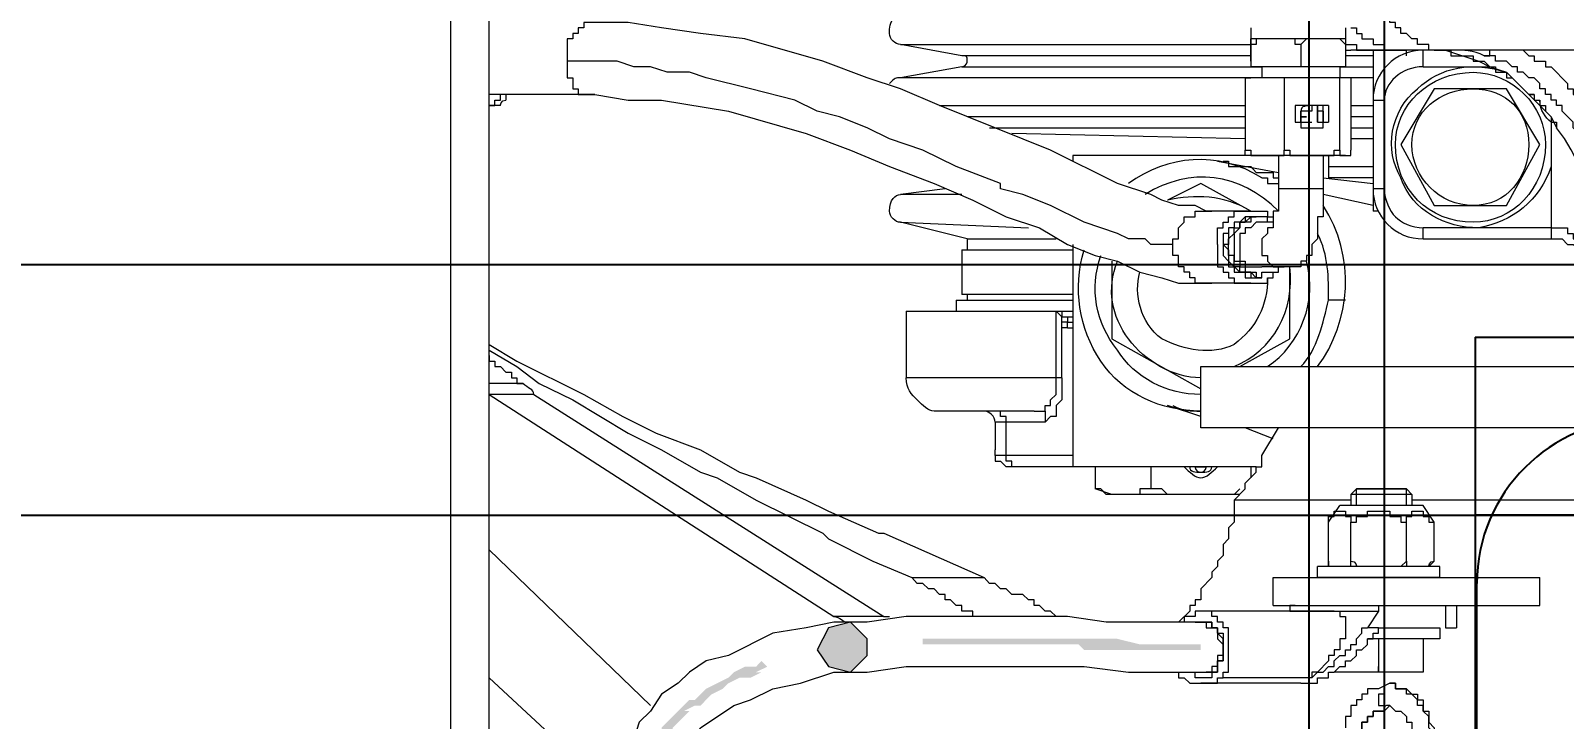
# Model space of a CAD drawing. Header units: millimetres. Extents: x 25083 to 52777, y 24772 to 45779.
# Drawn here: x 39033.2 to 39135.7, y 33398.2 to 33444.3 of the extents above; entities that cross this region are included whole.
import ezdxf

# ---------------------------------------------------------------- set-up
doc = ezdxf.new("R2010")
doc.units = ezdxf.units.MM
doc.layers.add('小车', color=7, linetype='Continuous')
doc.styles.get("Standard").update_dxf_attribs({"font": ''})
doc.styles.get('Standard').set_extended_font_data('SimSun')
doc.dimstyles.new('15', dxfattribs={"dimtxt": 15, "dimasz": 10, "dimexe": 2, "dimexo": 1, "dimgap": 1, "dimtad": 1, "dimdsep": 46, "dimtxsty": 'Standard', "dimcen": 2.5, "dimadec": 0, "dimazin": 0, "dimtfac": 1, "dimtmove": 2, "dimatfit": 3, "dimfxl": 1, "dimtolj": 1, "dimarcsym": 0})
doc.dimstyles.new('ISO-25', dxfattribs={"dimtxt": 2.5, "dimasz": 2.5, "dimexe": 1.25, "dimexo": 0.625, "dimtad": 1, "dimtxsty": 'Standard', "dimcen": 2.5, "dimadec": 0, "dimazin": 0, "dimtfac": 1, "dimtmove": 0, "dimatfit": 3, "dimfxl": 1, "dimarcsym": 0})

# ---------------------------------------------------------------- blocks, each defined once
blk = doc.blocks.new('A$C6E4F4F8B')
at = {"color": 6, "ltscale": 15}
blk.add_line((123.2, 6.08), (123.2, 63.92), dxfattribs=at)
for p, q in [((135.1, 63.92), (135.1, 6.08)), ((157.05, 6.2), (139.67, 6.2)), ((0, 0), (197.2, 0))]:
    blk.add_line(p, q)
at = {"color": 1}
for p in [(123.2, 6.08), (133.2, 6.08)]:
    blk.add_line(p, (173.2, 6.08), dxfattribs=at)
blk.add_arc((139.67, 17.17), 10.97, 180, 270)
blk = doc.blocks.new('*D925')
at = {"color": 0, "lineweight": -2}
for p, q in [((29677.86, 34881.66), (29677.86, 32448.29)), ((40733.02, 34757.65), (40733.02, 32448.29)), ((29680.36, 32449.54), (40730.52, 32449.54))]:
    blk.add_line(p, q, dxfattribs=at)
at = {"color": 0}
for points in [[(29680.36, 32449.96), (29680.36, 32449.13), (29677.86, 32449.54)], [(40730.52, 32449.13), (40730.52, 32449.96), (40733.02, 32449.54)]]:
    blk.add_solid(points, dxfattribs=at)
at = {"layer": 'DEFPOINTS', "color": 0}
for p in [(29677.86, 34882.29), (40733.02, 34758.27), (40733.02, 32449.54)]:
    blk.add_point(p, dxfattribs=at)
at = {"color": 0, "insert": (35205.44, 32451.63), "char_height": 2.5, "attachment_point": 5}
blk.add_mtext('11055,15', dxfattribs=at)
blk = doc.blocks.new('zw$D2F4')
h = blk.add_hatch(color=7)
edge = h.paths.add_edge_path(flags=0)
edge.add_spline(control_points=[(215.76, 415.55), (215.76, 415.55), (216.87, 415.55), (216.87, 415.55), (216.87, 415.55), (217.25, 415.18), (217.25, 415.18), (217.25, 415.18), (217.62, 415.18), (217.62, 415.18), (217.62, 415.18), (217.99, 414.81), (217.99, 414.81), (217.99, 414.81), (218.36, 414.81), (218.36, 414.81), (218.36, 414.81), (219.47, 413.69), (219.47, 413.69), (219.47, 413.69), (219.47, 414.07), (219.47, 414.07), (219.47, 414.07), (219.84, 413.32), (219.84, 413.32), (219.84, 413.32), (219.84, 412.95), (219.84, 412.95), (219.84, 412.95), (219.84, 412.95), (219.84, 412.95), (219.84, 412.95), (220.59, 412.21), (220.59, 412.21), (220.59, 412.21), (220.96, 411.47), (220.96, 411.47), (220.96, 411.47), (221.33, 411.09), (221.33, 411.09), (221.33, 411.09), (221.7, 410.35), (221.7, 410.35), (221.7, 410.35), (221.7, 409.61), (221.7, 409.61), (221.7, 409.61), (222.07, 408.87), (222.07, 408.87), (222.07, 408.87), (222.07, 409.24), (222.07, 409.24), (222.07, 409.24), (222.44, 408.49), (222.44, 408.49), (222.44, 408.49), (222.82, 408.87), (222.82, 408.87), (222.82, 408.87), (222.44, 409.24), (222.44, 409.24), (222.44, 409.24), (222.44, 409.98), (222.44, 409.98), (222.44, 409.98), (222.07, 410.72), (222.07, 410.72), (222.07, 410.72), (221.7, 411.09), (221.7, 411.09), (221.7, 411.09), (220.96, 412.58), (220.96, 412.58), (220.96, 412.58), (220.22, 413.32), (220.22, 413.32), (220.22, 413.32), (220.22, 413.69), (220.22, 413.69), (220.22, 413.69), (218.36, 415.55), (218.36, 415.55), (218.36, 415.55), (217.99, 415.55), (217.99, 415.55), (217.99, 415.55), (217.62, 415.92), (217.62, 415.92), (217.62, 415.92), (216.5, 415.92), (216.5, 415.92), (216.5, 415.92), (216.13, 416.29), (216.13, 416.29), (216.13, 416.29), (215.76, 416.29), (215.76, 416.29), (215.76, 416.29), (215.76, 415.55), (215.76, 415.55), (215.76, 415.55), (215.76, 415.55), (215.76, 415.55)], knot_values=[0, 0, 0, 0, 1, 1, 1, 2, 2, 2, 3, 3, 3, 4, 4, 4, 5, 5, 5, 6, 6, 6, 7, 7, 7, 8, 8, 8, 9, 9, 9, 10, 10, 10, 11, 11, 11, 12, 12, 12, 13, 13, 13, 14, 14, 14, 15, 15, 15, 16, 16, 16, 17, 17, 17, 18, 18, 18, 19, 19, 19, 20, 20, 20, 21, 21, 21, 22, 22, 22, 23, 23, 23, 24, 24, 24, 25, 25, 25, 26, 26, 26, 27, 27, 27, 28, 28, 28, 29, 29, 29, 30, 30, 30, 31, 31, 31, 32, 32, 32, 33, 33, 33, 34, 34, 34, 34], degree=3, periodic=0)
edge = h.paths.add_edge_path(flags=0)
edge.add_spline(control_points=[(223.93, 398.1), (223.93, 398.1), (223.93, 387.7), (223.93, 387.7), (223.93, 387.7), (223.56, 387.33), (223.56, 387.33), (223.56, 387.33), (223.56, 379.53), (223.56, 379.53), (223.56, 379.53), (223.93, 379.53), (223.93, 379.53), (223.93, 379.53), (223.93, 383.61), (223.93, 383.61), (223.93, 383.61), (224.3, 385.1), (224.3, 385.1), (224.3, 385.1), (224.3, 398.1), (224.3, 398.1), (224.3, 398.1), (223.93, 398.1), (223.93, 398.1), (223.93, 398.1), (223.93, 398.1), (223.93, 398.1)], knot_values=[0, 0, 0, 0, 1, 1, 1, 2, 2, 2, 3, 3, 3, 4, 4, 4, 5, 5, 5, 6, 6, 6, 7, 7, 7, 8, 8, 8, 9, 9, 9, 9], degree=3, periodic=0)
h = blk.add_hatch(color=7)
h.dxf.hatch_style = 2
h.paths.add_polyline_path([(223.56, 405.15), (222.44, 404.41), (222.07, 402.92), (223.19, 401.81), (224.3, 401.81), (225.41, 402.92), (225.04, 404.41)])
at = {"color": 7, "lineweight": 5}
for points in [[(860.07, 429.66), (196.08, 429.66)], [(196.08, 427.06), (860.07, 427.06)], [(221.7, 427.06), (216.5, 421.49)], [(230.24, 427.06), (219.84, 416.29)], [(240.64, 427.06), (225.79, 404.04)], [(243.98, 427.06), (242.87, 425.21), (240.64, 420.75), (239.16, 418.15), (238.04, 415.92), (236.93, 412.95), (235.44, 410.35), (235.07, 409.24), (233.58, 405.9), (232.84, 404.41), (231.36, 401.07), (231.36, 400.7), (228.39, 394.01)], [(240.64, 424.09), (240.64, 427.06)], [(241.38, 424.83), (241.38, 427.06)], [(259.95, 426.32), (259.95, 427.06)], [(259.95, 427.06), (259.95, 426.69), (260.32, 426.69), (260.32, 426.32), (260.69, 426.32)], [(260.69, 426.32), (260.69, 427.06)], [(260.69, 420.01), (260.69, 426.32)], [(260.69, 425.95), (260.32, 425.95)], [(250.67, 381.39), (250.67, 382.87), (251.04, 383.24), (251.04, 384.36), (251.41, 385.1), (252.15, 387.33), (253.27, 389.56), (254.01, 391.41), (254.38, 392.9), (254.75, 392.9), (255.87, 395.87), (256.98, 398.1), (257.72, 400.32), (258.47, 401.81), (259.21, 403.67), (259.58, 405.15), (260.32, 406.64), (261.07, 409.61), (261.81, 412.58), (262.18, 413.69), (262.18, 415.18), (262.55, 416.29), (262.55, 417.41), (262.92, 418.52), (262.92, 421.86)], [(262.92, 421.86), (261.81, 421.86), (261.81, 421.49), (261.07, 421.49), (261.07, 421.12), (260.69, 421.12), (260.69, 420.01)], [(265.52, 420.01), (265.52, 420.75), (265.15, 420.75), (265.15, 421.12), (264.78, 421.12), (264.78, 421.49), (264.41, 421.49), (264.41, 421.86), (262.92, 421.86)], [(260.69, 420.01), (260.32, 417.78), (260.32, 415.55), (259.58, 411.09), (258.09, 405.9), (256.98, 402.92), (255.87, 400.32), (254.75, 397.35), (253.64, 394.75), (252.52, 392.53), (251.78, 390.3), (250.67, 388.44), (249.92, 386.58), (249.55, 385.1), (248.81, 383.61), (248.44, 382.13), (248.07, 381.01), (248.07, 378.79)], [(252.9, 378.79), (252.9, 379.16), (253.27, 379.9), (253.27, 381.01), (253.64, 382.13), (254.01, 382.87), (254.75, 385.1), (256.98, 389.56), (259.95, 396.98), (261.07, 399.58), (261.81, 401.81), (262.92, 404.78), (264.41, 409.98), (264.78, 412.95), (265.15, 415.55), (265.52, 417.78), (265.52, 420.01)], [(225.41, 379.53), (225.41, 385.84), (225.79, 388.44), (225.79, 399.21), (225.41, 401.81), (225.41, 404.04), (225.04, 405.9), (224.67, 408.12), (223.19, 411.09), (222.82, 412.58), (222.07, 413.69), (221.33, 414.44), (220.59, 415.55), (219.47, 416.29), (218.73, 417.04), (217.62, 417.41), (217.25, 417.41)], [(216.87, 414.07), (217.62, 413.32), (218.36, 412.95), (219.84, 410.72), (220.22, 409.61), (220.96, 408.12), (221.33, 406.27), (222.07, 404.04), (222.07, 401.81), (222.44, 399.21), (222.44, 387.33), (222.07, 384.36), (222.07, 379.53)], [(225.79, 400.7), (225.79, 404.04)], [(251.04, 395.13), (252.15, 399.58)], [(252.15, 399.58), (251.78, 391.04)], [(254.01, 395.5), (254.01, 399.58)], [(254.38, 396.61), (254.01, 399.58)], [(261.81, 375.44), (261.81, 399.58)], [(262.55, 395.5), (261.81, 399.58)], [(263.29, 395.5), (264.04, 399.58)], [(264.04, 399.58), (264.04, 376.19)], [(228.39, 398.84), (228.39, 394.01)], [(246.21, 399.21), (241.75, 399.21)], [(241.75, 388.81), (241.75, 399.21)], [(246.21, 399.21), (246.21, 388.07)], [(239.53, 390.67), (239.53, 397.35)], [(259.95, 396.98), (259.95, 376.56)], [(246.95, 395.87), (246.21, 395.87)], [(246.95, 395.87), (246.95, 388.07)], [(250.3, 395.5), (247.33, 395.5)], [(247.33, 388.07), (247.33, 395.5)], [(250.3, 395.5), (250.3, 388.07)], [(262.55, 395.5), (262.55, 375.44)], [(263.29, 376.19), (263.29, 395.5)], [(247.33, 395.13), (246.95, 395.13)], [(251.04, 395.13), (250.3, 395.13)], [(251.04, 395.13), (251.04, 389.18)], [(259.21, 376.56), (259.21, 395.13)], [(225.79, 389.18), (226.16, 389.56), (226.16, 389.93), (226.53, 390.3), (226.53, 390.67), (226.9, 390.67), (226.9, 391.04), (227.27, 391.41), (227.27, 392.16), (227.64, 392.53), (227.64, 392.9), (228.01, 393.27), (228.01, 393.64), (228.39, 394.01)], [(258.47, 393.64), (258.47, 376.56)], [(236.56, 393.27), (236.18, 393.27), (236.18, 392.9), (235.81, 392.53)], [(235.81, 375.82), (235.81, 392.53)], [(235.81, 392.16), (236.18, 392.16), (236.18, 392.53), (236.56, 392.53)], [(236.56, 388.07), (236.56, 393.27)], [(236.56, 392.53), (238.78, 392.53)], [(237.3, 393.27), (236.93, 393.27)], [(238.78, 393.27), (237.3, 393.27)], [(238.78, 389.93), (238.78, 393.27)], [(238.78, 392.53), (239.16, 392.53), (239.16, 392.9), (239.53, 392.9), (239.53, 393.27)], [(257.72, 376.56), (258.09, 392.16)], [(239.53, 390.67), (239.53, 389.93), (239.16, 389.93), (238.78, 389.93)], [(239.53, 390.67), (239.53, 389.93), (239.9, 389.93), (239.9, 389.56), (240.27, 389.56), (240.64, 389.18), (241.75, 389.18)], [(241.75, 388.81), (240.27, 388.81), (239.9, 389.18), (239.53, 389.18), (239.16, 389.18), (239.16, 389.56), (238.78, 389.93)], [(241.75, 389.18), (246.21, 389.18)], [(241.75, 388.81), (245.47, 388.81)], [(245.1, 388.44), (245.1, 388.81), (245.47, 388.81)], [(245.1, 388.44), (245.1, 388.07)], [(245.1, 388.44), (245.47, 388.44), (245.47, 388.07)], [(245.47, 388.81), (245.84, 388.81), (246.21, 389.18)], [(245.84, 388.44), (245.47, 388.44), (245.47, 388.81)], [(246.21, 389.18), (246.21, 388.81), (245.84, 388.81), (245.84, 388.44)], [(245.84, 388.44), (245.84, 388.07)], [(250.67, 388.07), (235.81, 388.07)], [(256.61, 388.07), (256.24, 388.07)], [(256.61, 374.33), (256.61, 388.07)], [(233.96, 385.47), (234.33, 386.58)], [(233.96, 384.73), (233.96, 385.84), (234.33, 386.21), (234.33, 386.58)], [(235.81, 386.58), (234.33, 386.58)], [(233.96, 376.93), (233.96, 385.47)], [(244.35, 385.47), (241.01, 379.53)], [(249.55, 385.47), (244.35, 385.47)], [(234.33, 382.87), (234.33, 383.61), (233.96, 383.61), (233.96, 384.73)], [(233.96, 379.53), (233.96, 381.76), (234.33, 382.13), (234.33, 382.87)], [(235.81, 382.87), (234.33, 382.87)], [(233.58, 377.3), (232.1, 377.3), (231.73, 377.67), (230.99, 377.67), (230.61, 378.04), (229.87, 378.04), (229.5, 378.41), (229.13, 378.41), (228.76, 378.79), (228.39, 378.79), (227.64, 379.53), (226.9, 379.53), (226.9, 379.9), (226.53, 379.9), (226.53, 380.27), (226.16, 380.27), (225.41, 381.01), (225.41, 381.39)], [(239.16, 379.53), (239.9, 381.76)], [(248.07, 378.79), (248.07, 379.9), (248.44, 379.9), (248.44, 380.27), (248.81, 380.27), (248.81, 380.64), (249.18, 380.64), (249.18, 381.01), (249.92, 381.01), (249.92, 381.39), (250.67, 381.39)], [(250.67, 381.39), (251.04, 381.39), (251.04, 381.01), (251.78, 381.01), (252.15, 380.64), (252.52, 380.64), (252.52, 380.27), (252.52, 379.9), (252.9, 379.9), (252.9, 378.79)], [(254.75, 379.53), (253.64, 381.76)], [(221.7, 380.64), (221.33, 380.27), (221.33, 379.53)], [(222.07, 381.01), (221.7, 381.01), (221.7, 380.64)], [(226.16, 379.53), (226.16, 379.9), (225.79, 379.9), (225.79, 380.64), (225.41, 380.64)], [(221.33, 372.84), (221.33, 379.53)], [(221.33, 379.53), (221.33, 378.41), (221.7, 378.41), (221.7, 378.04)], [(221.7, 379.53), (221.7, 379.9), (222.07, 379.9)], [(221.7, 378.04), (222.07, 378.04), (222.07, 377.67), (224.3, 377.67), (225.04, 377.67), (225.04, 378.04), (225.41, 378.04), (225.41, 378.41), (225.79, 378.41), (225.79, 378.79), (226.16, 378.79), (226.16, 379.53)], [(225.41, 379.53), (225.41, 378.79), (225.04, 378.79), (225.04, 378.41), (224.67, 378.41), (224.67, 378.04), (222.82, 378.04), (222.82, 378.41), (222.07, 378.41), (222.07, 378.79), (221.7, 378.79), (221.7, 379.53)], [(225.04, 379.16), (225.04, 378.41), (224.3, 378.41), (223.93, 378.04), (223.19, 378.04), (223.19, 378.41), (222.44, 378.41), (222.44, 378.79), (222.07, 378.79), (222.07, 379.16)], [(222.07, 379.16), (222.07, 378.41), (222.82, 378.41), (222.82, 378.04), (224.3, 378.04), (224.67, 378.41), (225.04, 378.41), (225.04, 378.79), (225.41, 378.79), (225.41, 379.16)], [(225.41, 379.16), (225.04, 379.16)], [(225.41, 379.9), (225.41, 379.53)], [(226.16, 370.62), (226.16, 379.53)], [(234.33, 376.93), (233.96, 377.3), (233.96, 379.53)], [(238.41, 379.53), (242.5, 379.53)], [(238.41, 287.06), (238.41, 379.53)], [(242.5, 379.53), (242.5, 287.06)], [(252.9, 376.19), (254.75, 379.53)], [(248.07, 376.19), (248.07, 378.79)], [(250.67, 378.41), (249.18, 378.41), (249.18, 378.04), (248.81, 378.04), (248.81, 377.67), (248.44, 377.67), (248.44, 377.3), (248.07, 377.3), (248.07, 376.19)], [(250.67, 378.41), (251.78, 378.41), (251.78, 378.04), (252.15, 378.04), (252.15, 377.67), (252.52, 377.67), (252.52, 377.3), (252.9, 377.3), (252.9, 376.19)], [(252.9, 376.19), (252.9, 378.79)], [(256.24, 378.41), (255.49, 374.33)], [(221.7, 372.1), (221.7, 378.04)], [(233.58, 369.5), (233.58, 377.3)], [(233.58, 377.3), (234.33, 376.56), (234.7, 376.56), (235.44, 375.82), (235.81, 375.82), (235.81, 375.44), (236.56, 375.44)], [(251.41, 377.67), (250.67, 377.67), (250.67, 378.04), (250.3, 377.67), (249.92, 377.67), (249.55, 377.67), (248.81, 376.93), (248.81, 376.19), (248.44, 376.19)], [(251.41, 377.67), (251.41, 378.04), (249.92, 378.04), (249.55, 377.67), (249.18, 377.67), (249.18, 377.3), (248.81, 377.3), (248.81, 376.56), (248.44, 376.56), (248.44, 376.19)], [(248.44, 375.82), (248.81, 376.19), (248.81, 376.93), (249.18, 376.93), (249.18, 377.3), (249.55, 377.3), (249.92, 377.3), (249.92, 377.67), (251.04, 377.67), (251.41, 377.3)], [(251.41, 377.3), (249.92, 377.3), (249.55, 377.3), (249.55, 376.93), (249.18, 376.93), (249.18, 376.56), (248.81, 376.56), (248.81, 375.82), (248.44, 375.82), (248.44, 375.44)], [(252.52, 376.19), (252.52, 376.56), (252.15, 376.93), (252.15, 377.3), (251.78, 377.3), (251.78, 377.67), (251.41, 377.67)], [(252.52, 376.19), (252.52, 376.56), (252.15, 376.56), (252.15, 377.3), (251.78, 377.3), (251.78, 377.67), (251.41, 377.67)], [(251.41, 377.3), (251.78, 377.3), (251.78, 376.93), (252.15, 376.93), (252.15, 376.56), (252.52, 376.19), (252.52, 375.82)], [(252.52, 375.44), (252.52, 376.19), (252.15, 376.19), (252.15, 376.93), (251.78, 376.93), (251.41, 377.3)], [(256.24, 378.04), (256.24, 377.67), (255.87, 377.67), (255.87, 376.19), (255.49, 375.82), (255.49, 374.7), (255.12, 374.7), (255.12, 374.33)], [(235.81, 376.19), (235.07, 376.19)], [(237.67, 374.7), (238.41, 376.56)], [(242.5, 376.93), (244.35, 373.59)], [(248.07, 376.19), (248.07, 375.07), (248.44, 375.07), (248.44, 374.7), (248.81, 374.7), (248.81, 374.33), (249.18, 374.33)], [(251.41, 376.93), (249.92, 376.93), (249.55, 376.93), (249.55, 376.56), (249.18, 376.56), (249.18, 375.44)], [(252.15, 375.44), (252.15, 375.82), (251.78, 376.19), (251.78, 376.56), (251.41, 376.56), (251.41, 376.93)], [(252.9, 376.19), (252.9, 375.07), (252.52, 375.07), (252.52, 374.7)], [(256.61, 376.19), (256.61, 376.56), (256.98, 376.56)], [(256.98, 376.56), (256.98, 376.19), (256.61, 376.19), (256.61, 375.07)], [(256.61, 375.07), (256.61, 376.19)], [(261.81, 376.56), (256.98, 376.56)], [(261.81, 376.56), (261.81, 376.19)], [(261.81, 375.07), (261.81, 376.56)], [(261.81, 375.44), (261.81, 376.19)], [(264.04, 376.19), (262.55, 376.19)], [(264.04, 376.19), (262.55, 376.19)], [(262.55, 369.87), (262.55, 376.19)], [(262.55, 374.33), (262.55, 376.19)], [(263.29, 376.19), (262.92, 376.19)], [(262.92, 376.19), (263.29, 376.19)], [(263.66, 376.19), (263.29, 376.19)], [(263.66, 376.19), (263.29, 376.19)], [(264.04, 376.19), (263.66, 376.19)], [(263.66, 376.19), (264.04, 376.19)], [(264.41, 376.19), (264.04, 376.19)], [(264.04, 376.19), (264.41, 376.19)], [(264.41, 374.33), (264.41, 375.82), (264.04, 375.82), (264.04, 376.19)], [(264.41, 369.87), (264.41, 376.19)], [(265.15, 376.19), (264.41, 376.19)], [(236.56, 375.44), (238.41, 374.33)], [(248.44, 375.44), (248.44, 375.82)], [(248.44, 375.44), (248.81, 375.44), (248.81, 374.33), (249.18, 374.33)], [(249.18, 373.96), (249.18, 375.44)], [(251.41, 375.07), (251.04, 375.44), (249.92, 375.44), (249.92, 375.07), (249.55, 375.07), (249.18, 374.7), (249.18, 373.96)], [(251.78, 374.7), (251.78, 375.07), (251.41, 375.07)], [(252.15, 374.7), (252.15, 375.44)], [(252.15, 374.7), (252.15, 375.07), (252.52, 375.07), (252.52, 375.44)], [(252.52, 375.44), (252.52, 375.82)], [(255.12, 375.44), (255.12, 375.07), (254.75, 375.07), (254.75, 374.33)], [(256.61, 372.1), (256.61, 375.07)], [(256.61, 375.07), (256.61, 373.96), (256.98, 373.96)], [(261.81, 370.24), (261.81, 375.44)], [(262.55, 375.44), (261.81, 375.44)], [(261.81, 372.1), (261.81, 375.07)], [(261.81, 373.96), (261.81, 375.07)], [(226.53, 374.7), (228.39, 374.7)], [(226.53, 374.7), (226.53, 356.88)], [(228.39, 374.7), (228.39, 356.88)], [(254.38, 374.33), (252.9, 374.33), (252.9, 374.7), (251.78, 374.7)], [(256.61, 374.33), (254.38, 374.33)], [(254.38, 372.47), (254.38, 374.33)], [(262.55, 372.84), (262.55, 374.33)], [(264.04, 372.84), (264.04, 373.22), (264.41, 373.22), (264.41, 374.33)], [(226.16, 373.59), (226.16, 367.65)], [(226.53, 373.22), (226.53, 373.59), (226.16, 373.59)], [(244.35, 373.59), (249.18, 373.59)], [(254.38, 371.36), (252.52, 371.36), (252.52, 371.73), (251.04, 371.73), (250.67, 372.1), (249.92, 372.1), (249.92, 372.47), (249.55, 372.47), (249.55, 372.84), (249.18, 372.84), (249.18, 373.96)], [(256.98, 373.96), (256.98, 373.59), (256.61, 373.59), (256.61, 372.1)], [(261.81, 373.96), (256.98, 373.96)], [(259.95, 373.22), (258.84, 373.22)], [(259.95, 372.1), (259.95, 373.22)], [(261.81, 372.1), (261.81, 373.96)], [(221.33, 372.84), (221.33, 371.73), (221.7, 371.73), (221.7, 370.99), (222.07, 370.99), (222.07, 370.62), (222.44, 370.24), (222.44, 369.87), (222.82, 369.87), (222.82, 369.5), (223.19, 369.13), (223.56, 369.13), (223.56, 368.76), (223.93, 368.39), (224.3, 368.39), (224.3, 368.02), (224.67, 368.02), (224.67, 367.65), (225.04, 367.65)], [(221.7, 372.1), (222.07, 371.73), (222.07, 371.36), (222.44, 370.99), (222.44, 370.62), (222.82, 370.62), (223.19, 370.24), (223.19, 369.87), (223.56, 369.87), (223.56, 369.5), (223.93, 369.5), (223.93, 369.13), (224.3, 369.13), (224.67, 368.76), (225.04, 368.76), (225.04, 368.39)], [(226.16, 370.62), (226.16, 370.24), (225.79, 370.24), (225.79, 369.87), (225.04, 369.87), (224.3, 369.87), (224.3, 370.24), (223.56, 370.24), (223.56, 370.62), (223.19, 370.62), (223.19, 370.99), (222.82, 370.99), (222.07, 371.73), (222.07, 372.1), (221.7, 372.1)], [(254.38, 371.36), (254.38, 372.47)], [(256.61, 369.87), (256.61, 372.1)], [(256.61, 372.1), (256.61, 370.62), (256.98, 370.62), (256.98, 370.24)], [(258.84, 372.84), (258.47, 372.84), (258.47, 372.1)], [(258.47, 372.1), (258.47, 371.36), (258.84, 371.36), (258.84, 370.99)], [(258.47, 372.1), (258.47, 371.36), (258.84, 371.36), (258.84, 370.99)], [(259.21, 372.84), (258.84, 372.84)], [(258.84, 372.84), (259.58, 372.84)], [(259.58, 372.84), (258.84, 372.84)], [(259.58, 372.84), (259.21, 372.84)], [(259.21, 372.84), (259.21, 372.47)], [(259.21, 372.47), (259.21, 372.84)], [(259.95, 372.1), (259.58, 372.1)], [(259.95, 370.99), (259.95, 372.1)], [(259.95, 370.99), (259.95, 372.1)], [(261.81, 369.87), (261.81, 372.1)], [(261.81, 370.24), (261.81, 372.1)], [(264.04, 372.84), (262.55, 372.84)], [(262.55, 371.36), (262.55, 372.84)], [(264.41, 371.36), (264.41, 372.47), (264.04, 372.84)], [(228.39, 371.73), (229.13, 371.73)], [(228.39, 371.36), (228.39, 371.73)], [(228.39, 363.56), (228.39, 371.73)], [(229.13, 363.56), (229.13, 371.73)], [(229.13, 370.99), (229.5, 370.99)], [(229.5, 370.99), (232.1, 370.99)], [(232.1, 370.99), (232.47, 370.99), (232.47, 370.62), (232.84, 370.62), (232.84, 369.87), (232.47, 369.87), (232.47, 369.5), (232.1, 369.5)], [(232.1, 370.99), (233.21, 370.24)], [(246.95, 369.87), (246.95, 370.99)], [(253.27, 368.02), (254.01, 371.36)], [(256.61, 371.36), (254.38, 371.36)], [(255.12, 371.36), (254.75, 368.02)], [(256.61, 370.99), (255.12, 370.99)], [(255.12, 368.02), (255.12, 370.99)], [(255.87, 370.99), (255.87, 368.02)], [(256.61, 370.99), (256.61, 371.36)], [(258.84, 371.73), (259.58, 371.73)], [(258.84, 371.73), (259.58, 371.73)], [(259.21, 371.73), (258.84, 371.73)], [(259.58, 371.36), (258.84, 371.36)], [(258.84, 371.36), (259.21, 371.36)], [(259.21, 371.36), (258.84, 371.36)], [(259.95, 370.99), (258.84, 370.99)], [(259.95, 370.99), (258.84, 370.99)], [(259.58, 371.73), (259.21, 371.73)], [(259.21, 371.36), (259.58, 371.36)], [(259.58, 371.36), (259.21, 371.36)], [(259.58, 371.36), (259.58, 371.73)], [(259.58, 371.73), (259.95, 371.73)], [(259.95, 371.73), (259.58, 371.73)], [(259.58, 371.36), (259.95, 371.36)], [(262.55, 369.87), (262.55, 371.36)], [(264.04, 369.87), (264.41, 370.24), (264.41, 371.36)], [(220.96, 367.65), (220.96, 368.39), (220.59, 368.39), (220.59, 368.76), (220.22, 368.76), (220.22, 369.13), (219.84, 369.13), (219.84, 369.5), (219.1, 369.5), (219.1, 369.87), (218.36, 369.87)], [(222.07, 364.67), (222.07, 370.62)], [(222.07, 369.13), (222.07, 370.62)], [(233.21, 364.67), (233.21, 370.24)], [(256.98, 370.24), (256.61, 370.24), (256.61, 369.87)], [(256.61, 369.87), (256.61, 369.5)], [(256.98, 370.24), (261.81, 370.24)], [(261.81, 368.02), (261.81, 370.24)], [(261.81, 369.87), (261.81, 370.24)], [(262.55, 370.24), (261.81, 370.24)], [(261.81, 369.5), (261.81, 369.87)], [(262.55, 370.24), (262.55, 368.02)], [(264.04, 369.87), (262.55, 369.87)], [(263.29, 368.02), (263.29, 369.87)], [(264.04, 369.87), (264.04, 369.13), (263.66, 369.13), (263.66, 367.65)], [(264.41, 369.87), (264.04, 369.87)], [(265.15, 369.87), (264.41, 369.87)], [(219.47, 367.27), (219.47, 368.02), (219.1, 368.02), (219.1, 368.39), (218.73, 368.39), (218.73, 368.76), (217.99, 368.76), (217.62, 368.76), (217.25, 369.13), (216.87, 369.13), (216.5, 368.76), (215.39, 368.76), (215.39, 368.39), (215.02, 368.39), (215.02, 368.02), (214.65, 368.02), (214.65, 367.65), (214.27, 367.65), (214.27, 366.9)], [(214.27, 366.9), (214.27, 367.65), (214.65, 367.65), (214.65, 368.02), (215.02, 368.02), (215.02, 368.39), (215.39, 368.39), (215.39, 368.76), (215.76, 368.76), (216.5, 368.76), (216.5, 369.13), (217.62, 369.13), (217.62, 368.76), (218.73, 368.76), (218.73, 368.39), (219.1, 368.39), (219.1, 368.02), (219.47, 368.02), (219.47, 367.27)], [(222.44, 367.65), (222.07, 367.65), (222.07, 369.13)], [(229.5, 369.5), (232.1, 369.5)], [(232.1, 369.5), (232.1, 369.13), (232.47, 369.13), (232.47, 368.39), (232.84, 368.39), (232.84, 367.65)], [(233.96, 369.5), (233.21, 369.5)], [(234.33, 369.13), (233.96, 369.5)], [(233.96, 365.42), (233.96, 369.5)], [(234.33, 369.13), (234.33, 365.79)], [(234.33, 365.79), (234.33, 369.13)], [(256.61, 369.5), (256.98, 369.5)], [(261.81, 369.5), (256.98, 369.5)], [(257.72, 368.02), (257.72, 369.5)], [(258.47, 369.5), (258.47, 368.02)], [(259.21, 368.02), (259.21, 369.5)], [(259.95, 369.5), (259.95, 368.02)], [(263.66, 349.08), (263.66, 369.5)], [(265.15, 369.5), (265.15, 369.13), (264.78, 369.13), (264.78, 368.76), (264.41, 368.76), (264.41, 368.02), (264.04, 368.02), (264.04, 367.27), (263.66, 367.27), (263.66, 366.9), (263.66, 366.53), (263.66, 365.79)], [(224.3, 363.56), (224.3, 368.39)], [(226.16, 367.65), (225.04, 368.39)], [(225.04, 367.65), (225.04, 368.39)], [(257.35, 368.02), (252.9, 368.02)], [(252.9, 367.65), (252.9, 368.02)], [(260.32, 368.02), (254.38, 368.02)], [(254.38, 367.27), (254.38, 368.02)], [(263.66, 368.02), (260.32, 368.02)], [(260.32, 368.02), (260.32, 367.27)], [(219.84, 366.9), (219.47, 366.53), (219.47, 366.16), (219.1, 365.79), (218.73, 365.79), (218.73, 365.42), (218.36, 365.42), (217.99, 365.42), (217.99, 365.05), (216.13, 365.05), (216.13, 365.42), (215.39, 365.42), (215.39, 365.79), (215.02, 365.79), (214.65, 366.16), (214.65, 366.53), (214.27, 366.53), (214.27, 366.9)], [(221.33, 366.9), (221.33, 366.53), (220.96, 366.53), (220.96, 365.79), (220.59, 365.42), (220.59, 365.05), (220.22, 365.05), (220.22, 364.67), (219.84, 364.67), (219.47, 364.67), (219.47, 364.3), (218.73, 364.3), (218.36, 363.93), (215.76, 363.93)], [(215.76, 364.3), (216.13, 363.93), (217.99, 363.93), (218.36, 364.3), (219.1, 364.3), (219.47, 364.67), (219.84, 364.67), (219.84, 365.05), (220.22, 365.05), (220.59, 365.42), (220.59, 365.79), (220.96, 365.79), (220.96, 366.53), (221.33, 366.53), (221.33, 366.9)], [(219.47, 367.27), (219.84, 366.9)], [(220.59, 367.65), (220.22, 367.65), (219.84, 367.65), (219.84, 367.27)], [(219.84, 367.27), (220.59, 367.27)], [(220.59, 367.27), (220.22, 367.27), (219.84, 367.27)], [(220.59, 367.27), (220.59, 367.65)], [(221.33, 366.9), (220.96, 367.65)], [(222.07, 366.16), (222.07, 367.65), (222.44, 367.65)], [(224.3, 367.65), (222.44, 367.65)], [(225.04, 367.65), (225.04, 363.56)], [(226.53, 367.65), (226.16, 367.65)], [(226.53, 367.27), (228.39, 367.27)], [(232.84, 367.65), (232.84, 366.9), (232.47, 366.9), (232.47, 366.16), (232.1, 366.16), (232.1, 365.79)], [(254.38, 367.27), (260.32, 367.27)], [(263.66, 367.65), (263.66, 367.27)], [(263.66, 362.82), (263.66, 364.3), (264.04, 364.3), (264.04, 365.05), (264.41, 365.05), (264.41, 365.42), (264.78, 365.79), (264.78, 366.16), (265.15, 366.16), (265.15, 366.53), (265.52, 366.53), (265.52, 366.9), (265.89, 366.9), (266.26, 367.27)], [(222.44, 364.67), (222.07, 364.67), (222.07, 366.16)], [(229.5, 365.79), (232.1, 365.79)], [(232.1, 365.79), (232.47, 365.79), (232.47, 365.42), (232.84, 365.42), (232.84, 364.67), (232.47, 364.67), (232.47, 364.3), (232.1, 364.3), (232.1, 363.93)], [(234.33, 365.79), (233.96, 365.42)], [(257.35, 366.16), (253.27, 363.93)], [(261.07, 363.93), (257.35, 366.16)], [(263.29, 365.79), (263.66, 365.79)], [(233.96, 365.42), (233.21, 365.42)], [(233.58, 340.54), (233.58, 365.42)], [(224.3, 364.67), (222.07, 364.67)], [(228.39, 363.93), (228.39, 363.56)], [(229.13, 364.3), (229.5, 363.93)], [(229.5, 363.93), (232.1, 363.93)], [(232.1, 363.93), (233.21, 364.67)], [(251.04, 364.67), (251.78, 364.67)], [(251.04, 364.67), (251.04, 355.76)], [(251.78, 356.13), (251.78, 364.67)], [(253.27, 363.93), (253.27, 359.1)], [(263.66, 363.93), (263.66, 363.19), (262.92, 360.96), (262.55, 360.22), (262.18, 359.1), (260.69, 357.62)], [(263.66, 363.93), (263.66, 362.82), (263.29, 362.82), (263.29, 361.33), (262.92, 361.33), (262.92, 360.59), (262.55, 360.22), (262.55, 359.85), (262.18, 359.85), (262.18, 359.1), (261.81, 359.1), (261.81, 358.73), (260.69, 357.62)], [(261.07, 359.1), (261.07, 363.93)], [(262.55, 364.67), (263.66, 364.67)], [(262.55, 364.67), (262.55, 360.22)], [(225.04, 363.56), (224.3, 363.56)], [(226.53, 363.19), (225.04, 363.19)], [(225.04, 363.19), (225.04, 362.45)], [(228.39, 363.56), (229.13, 363.56)], [(226.53, 362.45), (225.04, 362.45)], [(257.72, 354.28), (258.09, 354.28), (258.47, 354.65), (258.84, 354.65), (259.58, 355.39), (259.95, 355.39), (259.95, 355.76), (260.32, 355.76), (260.32, 356.13), (260.69, 356.13), (260.69, 356.5), (261.07, 356.5), (261.07, 356.88), (261.44, 356.88), (261.81, 357.25), (261.81, 357.62), (262.18, 357.99), (262.18, 358.36), (262.55, 358.36), (262.55, 358.73), (262.92, 359.1), (262.92, 359.85), (263.29, 359.85), (263.29, 360.59)], [(263.29, 360.59), (263.29, 360.22), (263.66, 360.22)], [(253.27, 359.1), (257.35, 356.88)], [(257.35, 356.88), (261.07, 359.1)], [(263.66, 357.99), (263.29, 357.62), (263.29, 357.25), (262.92, 357.25), (262.92, 356.5), (262.55, 356.5), (262.55, 356.13), (261.44, 355.02), (261.07, 355.02), (261.07, 354.65), (260.69, 354.65), (260.69, 354.28), (260.32, 354.28), (260.32, 353.91), (259.95, 353.91), (259.58, 353.53), (259.21, 353.53), (258.84, 353.16), (258.47, 353.16), (258.09, 352.79)], [(260.69, 357.62), (259.21, 356.13), (258.47, 355.76)], [(260.69, 357.62), (260.69, 357.25)], [(226.53, 356.88), (228.39, 356.88)], [(260.69, 357.25), (260.32, 357.25), (260.32, 356.88), (259.95, 356.88), (259.95, 356.5), (259.58, 356.5), (259.21, 356.13), (258.84, 356.13), (258.84, 355.76), (258.47, 355.76)], [(251.78, 356.13), (251.78, 355.02), (251.41, 355.02), (251.41, 354.65), (251.04, 354.65), (251.04, 354.28), (250.67, 354.28), (250.67, 353.91), (249.18, 353.91), (248.81, 353.53), (247.7, 353.53)], [(251.04, 355.76), (251.04, 355.39), (250.67, 355.02), (250.67, 354.65), (249.92, 353.91), (248.44, 353.91), (248.07, 353.53), (247.7, 353.53)], [(259.21, 356.13), (251.04, 356.13)], [(251.78, 356.13), (251.04, 356.13), (251.04, 355.76)]]:
    blk.add_lwpolyline(points, dxfattribs=at)
at = {"color": 7, "lineweight": 0}
for points in [[(243.61, 427.06), (242.5, 425.21), (241.38, 423.72), (240.27, 421.49), (238.04, 417.78), (236.93, 415.55), (235.44, 412.95), (235.07, 411.84), (233.58, 409.24), (231.36, 404.78), (230.99, 404.41), (229.5, 401.44), (228.39, 398.84)], [(243.24, 427.06), (242.87, 427.06), (242.87, 426.69), (242.5, 426.69), (242.5, 426.32), (242.13, 425.95), (242.13, 425.58), (241.75, 425.58), (241.75, 425.21), (241.38, 425.21), (241.38, 424.83)], [(240.64, 424.09), (225.79, 400.7)], [(225.79, 394.75), (226.16, 394.75), (226.16, 395.5), (226.53, 395.5), (226.53, 395.87), (226.9, 396.24), (226.9, 396.61), (227.27, 396.61), (227.27, 396.98), (227.64, 397.35), (227.64, 397.73), (228.01, 398.1), (228.01, 398.47), (228.39, 398.84)], [(233.21, 369.13), (234.33, 369.13)], [(233.21, 365.79), (234.33, 365.79)]]:
    blk.add_lwpolyline(points, dxfattribs=at)
blk.add_lwpolyline([(223.56, 405.15), (222.44, 404.41), (222.07, 402.92), (223.19, 401.81), (224.3, 401.81), (225.41, 402.92), (225.04, 404.41)], close=True, dxfattribs=at)
at = {"color": 7, "lineweight": 5}
for points in [[(259.95, 426.32), (259.95, 426.32), (260.32, 426.32), (260.32, 425.95)], [(225.79, 404.04), (225.79, 403.67), (225.41, 403.3), (225.41, 403.3)], [(252.15, 399.58), (252.15, 399.95), (252.52, 400.32), (252.9, 400.32)], [(252.9, 400.32), (253.64, 400.32), (254.01, 399.95), (254.01, 399.58)], [(261.81, 399.58), (261.81, 399.95), (261.81, 399.95), (261.44, 400.32)], [(264.04, 399.58), (264.04, 399.95), (264.41, 400.32), (264.78, 400.32)], [(264.78, 400.32), (265.15, 400.32), (265.52, 400.32), (265.89, 399.95)], [(240.27, 398.47), (240.64, 398.84), (241.01, 399.21), (241.75, 399.21)], [(239.53, 397.35), (239.53, 397.73), (239.9, 398.1), (240.27, 398.47)], [(262.55, 395.5), (262.55, 395.13), (262.92, 395.13), (262.92, 395.13)], [(262.92, 395.13), (263.29, 395.13), (263.29, 395.13), (263.29, 395.5)], [(238.78, 393.27), (239.16, 393.27), (239.53, 393.64), (239.53, 394.01)], [(236.56, 393.27), (236.93, 393.27), (236.93, 393.27), (236.93, 393.27)], [(237.3, 393.27), (237.3, 393.27), (237.3, 393.27), (237.3, 393.27)], [(242.87, 386.21), (245.1, 387.7), (247.7, 388.07), (250.3, 387.33)], [(243.61, 385.1), (245.47, 386.58), (247.7, 386.96), (249.92, 386.21)], [(239.53, 379.53), (239.53, 382.13), (240.64, 384.73), (242.87, 386.21)], [(244.35, 384.36), (245.84, 385.47), (247.7, 385.84), (249.55, 385.1)], [(240.64, 379.53), (240.64, 381.76), (241.75, 383.99), (243.61, 385.1)], [(241.75, 379.53), (241.75, 381.39), (242.87, 383.24), (244.35, 384.36)], [(255.12, 375.44), (256.98, 378.41), (256.61, 381.76), (254.75, 384.36)], [(244.35, 382.13), (245.47, 383.61), (247.33, 383.99), (248.81, 383.61)], [(252.9, 374.33), (255.49, 376.93), (255.87, 380.27), (254.01, 383.24)], [(239.9, 381.39), (239.53, 380.64), (239.53, 380.27), (239.53, 379.53)], [(243.98, 377.3), (243.24, 378.79), (243.61, 380.64), (244.35, 382.13)], [(252.9, 376.19), (254.01, 378.04), (254.01, 379.9), (253.64, 381.76)], [(235.81, 380.64), (235.44, 380.27), (235.07, 379.9), (235.07, 379.53)], [(235.81, 380.27), (235.44, 380.27), (235.44, 379.9), (235.44, 379.53)], [(222.07, 379.53), (222.07, 379.53), (222.07, 379.16), (222.07, 379.16)], [(222.07, 379.16), (222.07, 379.16), (222.07, 379.16), (222.07, 379.16)], [(225.41, 379.16), (225.41, 379.16), (225.41, 379.53), (225.41, 379.53)], [(225.41, 379.16), (225.41, 379.16), (225.41, 379.16), (225.41, 379.16)], [(225.41, 379.16), (225.41, 379.16), (225.41, 379.16), (225.41, 379.16)], [(225.41, 379.16), (225.41, 379.16), (225.41, 379.16), (225.41, 379.16)], [(235.07, 379.53), (235.07, 379.16), (235.44, 378.79), (235.81, 378.41)], [(235.81, 379.9), (235.81, 379.9), (235.44, 379.9), (235.44, 379.53)], [(235.44, 379.53), (235.44, 379.16), (235.44, 378.79), (235.81, 378.79)], [(235.44, 379.53), (235.44, 379.16), (235.81, 379.16), (235.81, 379.16)], [(235.81, 379.9), (235.81, 379.9), (235.81, 379.9), (235.81, 379.53)], [(235.81, 379.9), (235.81, 379.53), (235.81, 379.53), (235.81, 379.16)], [(235.81, 379.53), (235.81, 379.53), (235.81, 379.53), (235.81, 379.16)], [(235.81, 379.16), (235.81, 379.16), (235.81, 379.16), (235.81, 379.16)], [(242.5, 377.3), (243.61, 374.7), (246.21, 373.22), (249.18, 373.59)], [(248.44, 375.07), (246.58, 375.07), (245.1, 375.82), (243.98, 377.3)], [(256.24, 378.04), (256.24, 378.04), (256.24, 378.04), (256.24, 378.04)], [(248.44, 376.19), (248.44, 375.82), (248.44, 375.82), (248.44, 375.82)], [(252.52, 375.82), (252.52, 375.82), (252.52, 375.82), (252.52, 376.19)], [(263.29, 376.19), (263.29, 376.19), (263.66, 376.19), (263.66, 376.19)], [(263.29, 376.19), (263.29, 376.19), (263.29, 376.19), (263.29, 376.19)], [(263.29, 376.19), (263.29, 376.19), (263.66, 376.19), (263.66, 376.19)], [(263.29, 376.19), (263.29, 376.19), (263.29, 376.19), (263.29, 376.19)], [(263.66, 376.19), (263.66, 376.19), (263.66, 376.19), (263.66, 376.19)], [(242.5, 375.07), (243.98, 372.84), (246.95, 371.73), (249.55, 372.47)], [(248.44, 375.82), (248.44, 375.82), (248.44, 375.82), (248.44, 375.82)], [(252.52, 375.82), (252.52, 375.82), (252.52, 375.82), (252.52, 375.82)], [(251.78, 374.7), (251.78, 374.7), (251.78, 374.7), (251.78, 374.7)], [(258.84, 373.22), (258.84, 373.22), (258.84, 372.84), (258.84, 372.84)], [(242.5, 372.84), (243.61, 371.73), (245.47, 371.36), (246.95, 370.99)], [(258.84, 372.84), (258.84, 372.84), (258.84, 372.47), (258.84, 372.1)], [(258.84, 372.84), (258.84, 372.84), (258.84, 372.47), (258.84, 372.1)], [(258.84, 372.84), (258.84, 372.47), (258.84, 372.47), (258.84, 372.1)], [(259.95, 372.1), (259.95, 372.47), (259.95, 372.84), (259.58, 372.84)], [(259.95, 372.1), (259.95, 372.47), (259.95, 372.84), (259.58, 372.84)], [(259.58, 372.1), (259.58, 372.47), (259.58, 372.47), (259.58, 372.84)], [(229.5, 370.99), (229.13, 370.99), (229.13, 370.99), (229.13, 370.99)], [(242.5, 371.73), (245.47, 369.5), (249.92, 369.13), (253.27, 371.36)], [(246.95, 370.99), (248.44, 370.99), (249.92, 370.99), (251.41, 371.73)], [(258.84, 371.73), (258.84, 371.36), (258.84, 371.36), (258.84, 371.36)], [(258.84, 371.73), (258.84, 371.73), (258.84, 371.73), (258.84, 371.73)], [(258.84, 371.73), (258.84, 371.36), (258.84, 371.36), (258.84, 371.36)], [(258.84, 371.36), (258.84, 371.36), (258.84, 371.36), (258.84, 371.36)], [(259.58, 371.36), (259.58, 371.36), (259.58, 371.36), (259.58, 371.36)], [(259.95, 371.73), (259.95, 371.73), (259.95, 371.73), (259.95, 371.73)], [(259.95, 371.36), (259.95, 371.36), (259.95, 371.36), (259.95, 371.73)], [(263.66, 369.87), (263.66, 369.5), (263.66, 369.5), (263.66, 369.5)], [(263.66, 369.87), (263.66, 369.5), (263.66, 369.5), (263.66, 369.5)], [(264.41, 369.87), (264.41, 369.87), (264.41, 369.87), (264.04, 369.87)], [(229.5, 369.5), (229.5, 369.13), (229.13, 369.13), (229.13, 369.13)], [(229.13, 369.5), (229.13, 369.5), (229.5, 369.5), (229.5, 369.5)], [(254.38, 368.02), (252.52, 368.02), (251.04, 366.53), (251.04, 364.67)], [(263.66, 364.67), (263.66, 366.53), (262.18, 368.02), (260.32, 368.02)], [(219.84, 366.9), (219.84, 367.27), (219.84, 367.27), (219.47, 367.27)], [(219.84, 366.9), (219.84, 366.9), (219.84, 366.9), (219.84, 366.9)], [(221.33, 366.9), (221.33, 366.9), (221.33, 366.9), (221.33, 366.9)], [(254.38, 367.27), (253.64, 367.27), (252.9, 366.9), (252.52, 366.53)], [(255.12, 366.16), (256.98, 367.27), (259.58, 366.9), (261.07, 365.05)], [(262.55, 364.67), (262.55, 366.16), (261.44, 367.27), (260.32, 367.27)], [(229.13, 366.16), (229.13, 366.16), (229.5, 365.79), (229.5, 365.79)], [(229.5, 365.79), (229.5, 365.79), (229.13, 365.79), (229.13, 365.79)], [(252.52, 366.53), (252.15, 366.16), (251.78, 365.42), (251.78, 364.67)], [(251.78, 360.96), (251.78, 363.19), (252.9, 365.42), (255.12, 366.16)], [(261.07, 365.05), (262.55, 363.56), (262.92, 361.33), (262.18, 359.1)], [(229.13, 364.3), (229.13, 364.3), (229.5, 364.3), (229.5, 363.93)], [(263.29, 360.59), (263.66, 361.33), (263.66, 362.08), (263.66, 362.45)], [(263.29, 360.59), (263.66, 361.33), (263.66, 362.08), (263.66, 362.45)], [(255.87, 356.13), (253.64, 356.88), (252.15, 358.73), (251.78, 360.96)], [(260.69, 357.25), (260.69, 357.25), (260.69, 357.62), (260.69, 357.62)], [(258.84, 356.13), (259.21, 356.5), (259.58, 356.88), (260.32, 356.88)], [(251.78, 353.53), (254.38, 353.53), (256.61, 354.28), (258.47, 355.76)]]:
    blk.add_open_spline(points, degree=3, dxfattribs=at)
at = {"color": 7, "lineweight": 0}
for points in [[(240.64, 424.09), (241.01, 424.09), (241.01, 424.46), (241.38, 424.83)], [(225.79, 400.7), (225.79, 400.7), (225.79, 400.7), (225.79, 400.32)]]:
    blk.add_open_spline(points, degree=3, dxfattribs=at)
at = {"color": 7, "lineweight": 5}
for points in [[(257.35, 366.53), (254.38, 366.53), (252.15, 364.3), (252.15, 361.33), (252.15, 358.73), (254.38, 356.5), (257.35, 356.5), (259.95, 356.5), (262.18, 358.73), (262.18, 361.33), (262.18, 364.3), (259.95, 366.53), (257.35, 366.53)], [(257.35, 365.42), (255.12, 365.42), (253.27, 363.56), (253.27, 361.33), (253.27, 359.1), (255.12, 357.62), (257.35, 357.62), (259.58, 357.62), (261.07, 359.1), (261.07, 361.33), (261.07, 363.56), (259.58, 365.42), (257.35, 365.42)]]:
    blk.add_open_spline(points, degree=3, knots=[0, 0, 0, 0, 1, 1, 1, 2, 2, 2, 3, 3, 3, 4, 4, 4, 4], dxfattribs=at)
blk = doc.blocks.new('*D470')
at = {"layer": 'DEFPOINTS', "color": 0}
for p in [(36180.04, 116639.33), (36197.54, 116639.33), (36197.54, 116438.26)]:
    blk.add_point(p, dxfattribs=at)
at = {"layer": '小车', "color": 0, "linetype": 'Continuous', "lineweight": -2}
for p, q in [((36180.04, 116638.33), (36180.04, 116436.26)), ((36197.54, 116638.33), (36197.54, 116436.26)), ((36170.04, 116438.26), (36160.04, 116438.26)), ((36180.04, 116438.26), (36197.54, 116438.26)), ((36207.54, 116438.26), (36217.54, 116438.26))]:
    blk.add_line(p, q, dxfattribs=at)
at = {"layer": '小车', "color": 0}
for points in [[(36170.04, 116439.93), (36170.04, 116436.59), (36180.04, 116438.26)], [(36207.54, 116439.93), (36207.54, 116436.59), (36197.54, 116438.26)]]:
    blk.add_solid(points, dxfattribs=at)
at = {"layer": '小车', "color": 0, "insert": (36193.65, 116438.26), "char_height": 15, "attachment_point": 5}
blk.add_mtext('\\A1;17.5', dxfattribs=at)
blk = doc.blocks.new('A$C1A4175F5')
at = {"layer": '小车'}
dim = blk.add_linear_dim(base=(229.857, 249.006), p1=(212.358, 450.073), p2=(229.857, 450.073), dimstyle='15', override={"dimfxl": 0.18}, dxfattribs=at)
dim.commit()
dim.dimension.update_dxf_attribs({"geometry": '*D470', "text_midpoint": (225.974, 249.006), "dimtype": 128, "insert": (-35967.681, -116189.253)})
blk = doc.blocks.new('zw$50CE')
blk.add_blockref('zw$D2F4', (22.01, 103.57))
at = {"layer": '小车', "ltscale": 10, "xscale": -1, "rotation": 270}
blk.add_blockref('A$C1A4175F5', (47.03, 0), dxfattribs=at)

msp = doc.modelspace()

# ---------------------------------------------------------------- linework, layer by layer
at = {"color": 1, "ltscale": 15}
msp.add_line((29782.964, 33428.649), (40674.281, 33428.649), dxfattribs=at)
at = {"ltscale": 15}
msp.add_line((29782.964, 33411.899), (40674.281, 33411.899), dxfattribs=at)
msp.add_lwpolyline([(39118.63, 33273.983), (39118.63, 34140.649), (39198.63, 34140.649), (39198.63, 33273.983)], close=True, dxfattribs=at)

# ---------------------------------------------------------------- block references
for name, p, rotation in [('zw$50CE', (39594.481, 33157.316), 90), ('A$C6E4F4F8B', (39123.63, 33546.999), 270)]:
    msp.add_blockref(name, p, dxfattribs=dict(rotation=rotation))

# ---------------------------------------------------------------- dimensions: what is measured, and where the dimension line sits
dim = msp.add_linear_dim(base=(40733.0166, 32449.5434), p1=(29677.8617, 34882.2868), p2=(40733.0166, 34758.2702), dimstyle='ISO-25')
dim.commit()
dim.dimension.update_dxf_attribs({"geometry": '*D925', "text_midpoint": (35205.4391, 32449.5434), "dimtype": 160})

doc.saveas('drawing.dxf')
